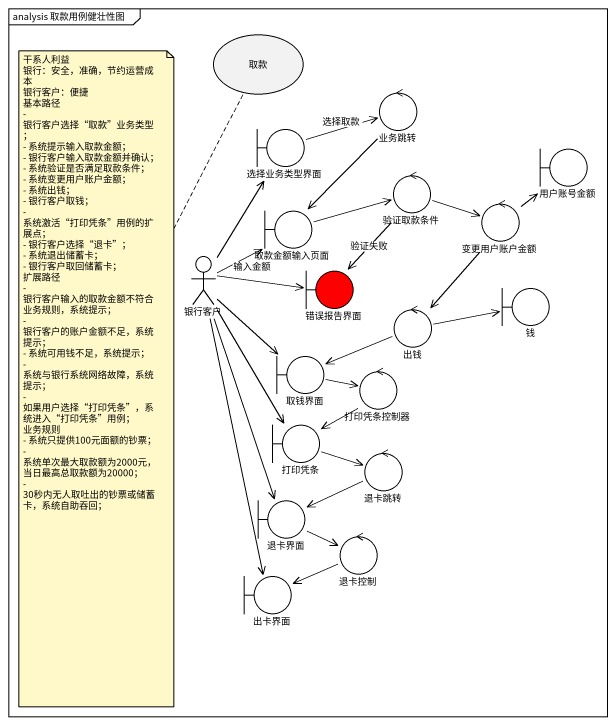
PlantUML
@startuml
mainframe analysis 取款用例健壮性图
usecase 取款
control 业务跳转
boundary 选择业务类型界面
control 验证取款条件
boundary 用户账号金额
boundary 取款金额输入页面
control 变更用户账户金额
actor 银行客户
boundary 错误报告界面 #FF0000
boundary 钱
control 出钱
boundary 取钱界面
control 打印凭条控制器
boundary 打印凭条
control 退卡跳转
boundary 退卡界面
control 退卡控制
boundary 出卡界面
业务跳转 --> 取款金额输入页面
选择业务类型界面 -right-> 业务跳转 : 选择取款
验证取款条件 -right-> 变更用户账户金额
验证取款条件 --> 错误报告界面 : 验证失败
取款金额输入页面 -right-> 验证取款条件
变更用户账户金额 -up-> 用户账号金额
变更用户账户金额 --> 出钱
银行客户 -up-> 选择业务类型界面
银行客户 -up-> 取款金额输入页面 : 输入金额
银行客户 -right-> 错误报告界面
银行客户 --> 取钱界面
银行客户 --> 打印凭条
银行客户 --> 退卡界面
银行客户 --> 出卡界面
出钱 -right-> 钱
出钱 -left-> 取钱界面
取钱界面 -right-> 打印凭条控制器
打印凭条控制器 --> 打印凭条
打印凭条 -right-> 退卡跳转
退卡跳转 -left-> 退卡界面
退卡界面 -right-> 退卡控制
退卡控制 -left-> 出卡界面
note bottom of 取款
  干系人利益
  银行：安全，准确，节约运营成本
  银行客户：便捷
  基本路径
  - 银行客户选择“取款”业务类型；
  - 系统提示输入取款金额；
  - 银行客户输入取款金额并确认；
  - 系统验证是否满足取款条件；
  - 系统变更用户账户金额；
  - 系统出钱；
  - 银行客户取钱；
  - 系统激活“打印凭条”用例的扩展点；
  - 银行客户选择“退卡”；
  - 系统退出储蓄卡；
  - 银行客户取回储蓄卡；
  扩展路径
  - 银行客户输入的取款金额不符合业务规则，系统提示；
  - 银行客户的账户金额不足，系统提示；
  - 系统可用钱不足，系统提示；
  - 系统与银行系统网络故障，系统提示；
  - 如果用户选择“打印凭条”，系统进入“打印凭条”用例；
  业务规则
  - 系统只提供100元面额的钞票；
  - 系统单次最大取款额为2000元，当日最高总取款额为20000；
  - 30秒内无人取吐出的钞票或储蓄卡，系统自助吞回；
end note
@enduml
